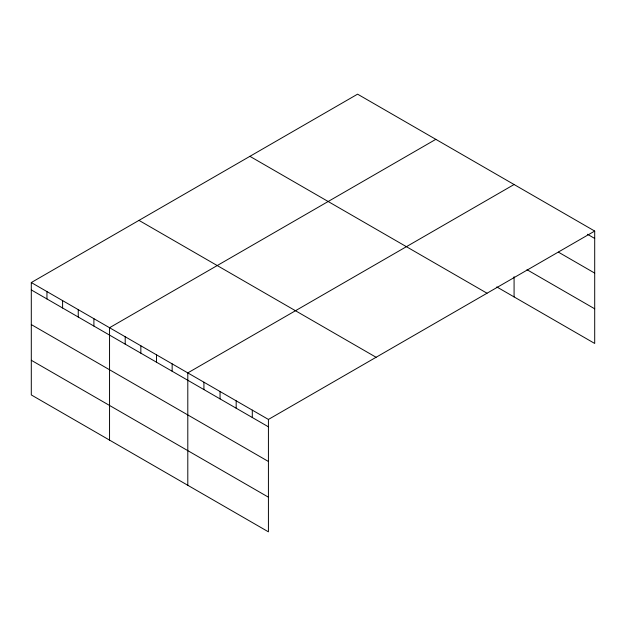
<?xml version="1.0" encoding="UTF-8"?>
<svg xmlns="http://www.w3.org/2000/svg" width="626" height="626" viewBox="0 0 626 626"><rect width="100%" height="100%" fill="white"/><g stroke="black" fill="none" stroke-linecap="round" stroke-linejoin="round"><path stroke-width="0.94" d="M496.786 286.927L594.7 343.455L594.7 231.064L357.579 94.166L31.3 282.545L31.3 394.936L268.421 531.834L268.421 419.443L31.3 282.545M435.829 139.34L109.55 327.719L109.55 440.109M514.079 184.521L187.8 372.893L187.8 485.291M268.421 419.443L594.7 231.064M587.446 234.257L594.7 238.451M558.423 252.153L594.7 273.1M526.982 269.704L594.7 308.806M249.907 156.328L487.028 293.226M138.972 220.375L376.093 357.274M31.3 289.924L268.421 426.822M31.3 324.581L268.421 461.479M31.3 360.279L268.421 497.185M514.079 276.7L514.079 296.912M252.294 410.132L252.294 417.519M236.174 400.82L236.174 408.207M220.047 391.516L220.047 398.895M203.919 382.204L203.919 389.591M172.15 363.863L172.15 371.241M156.5 354.825L156.5 362.211M140.85 345.787L140.85 353.174M125.2 336.757L125.2 344.136M93.9 318.681L93.9 326.068M78.25 309.651L78.25 317.03M62.6 300.613L62.6 308M46.95 291.575L46.95 298.962"/></g></svg>
